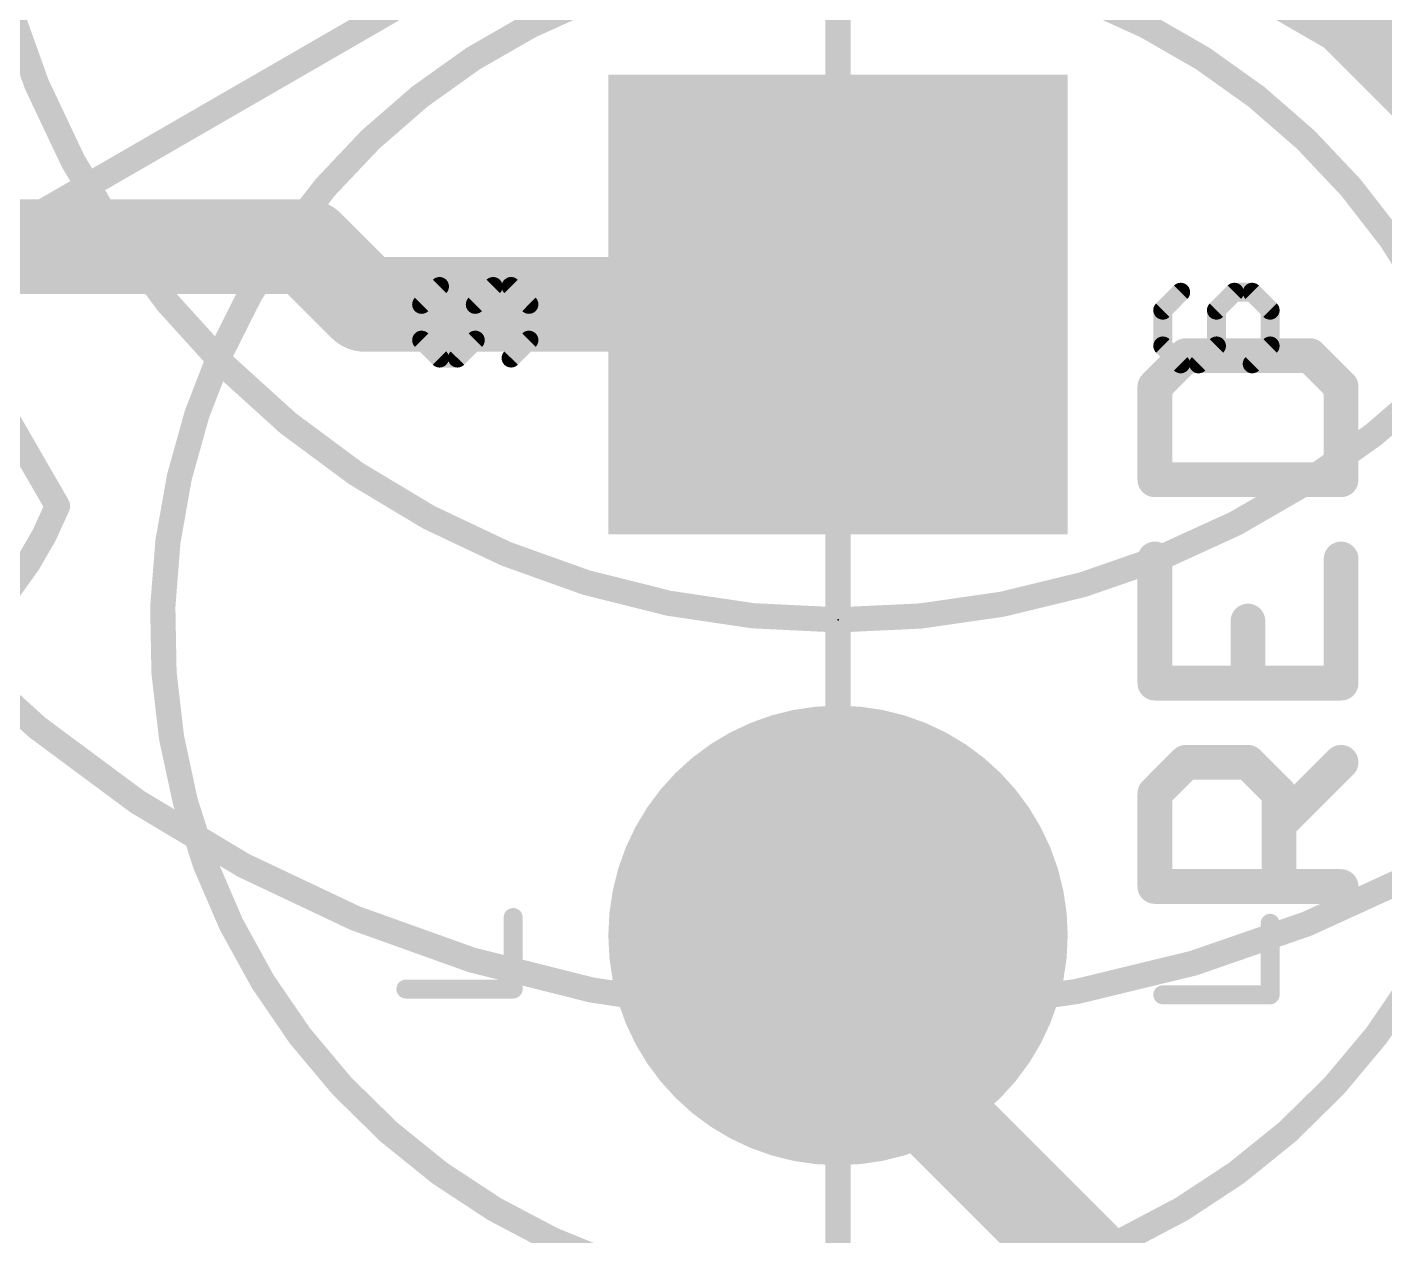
# Model space of a CAD drawing. Extents: x -31.8 to 25.5, y -33 to 25.5.
# Drawn here: x -6.53 to 4.4, y -11.94 to -2.21 of the extents above; entities that cross this region are included whole.
import ezdxf

# ---------------------------------------------------------------- set-up
doc = ezdxf.new("R2010")
doc.units = 0
for name, color, linetype in [('1', 12, 'CONTINUOUS'), ('17', 110, 'CONTINUOUS'), ('21', 41, 'CONTINUOUS'), ('23', 53, 'CONTINUOUS'), ('51', 53, 'CONTINUOUS')]:
    doc.layers.add(name, color=color, linetype=linetype)

# ---------------------------------------------------------------- blocks, each defined once
blk = doc.blocks.new('ROUNDP')
at = {"const_width": 0.5}
blk.add_lwpolyline([(0, -0.25, 1), (0, 0.25, 1), (0, -0.25)], format="xyb", dxfattribs=at)
blk = doc.blocks.new('SQUAREP')
blk.add_solid([(-0.5, -0.5), (0.5, -0.5), (-0.5, 0.5), (0.5, 0.5)])

msp = doc.modelspace()

# ---------------------------------------------------------------- linework, layer by layer
at = {"layer": '1', "const_width": 0.762}
for points in [[(3.7693, -1.6941), (8.255, -6.1799)], [(-9.398, -3.9801), (-4.2749, -3.9801)], [(-4.2749, -3.9801), (-3.81, -4.445)], [(-3.81, -4.445), (0, -4.445)], [(0, -10.16), (0, -9.525)], [(3.81, -13.97), (0, -10.16)]]:
    msp.add_lwpolyline(points, dxfattribs=at)
at = {"layer": '1', "const_width": 0.381}
for points in [[(-4.1401, -3.8454, 1), (-4.4096, -4.1149)], [(-4.2749, -4.1706, 1), (-4.2749, -3.7896)], [(-3.81, -4.2545, 1), (-3.81, -4.6355)], [(-3.9447, -4.5797, 1), (-3.6753, -4.3103)], [(0, -4.6355, 1), (0, -4.2545)], [(0.1905, -9.525, 1), (-0.1905, -9.525)], [(0.1347, -10.0253, 1), (-0.1347, -10.2947)], [(-0.1905, -10.16, 1), (0.1905, -10.16)]]:
    msp.add_lwpolyline(points, format="xyb", dxfattribs=at)
at = {"layer": '21'}
for points, const_width in [([(0, -16.002, 1), (0, 16.002, 1), (0, -16.002)], 0.2032), ([(-2, -1.985, 5.25), (2, -1.985)], 0.2032), ([(-3.1825, -4.3275, 1), (-3.2364, -4.2736)], 0.0762), ([(-2.7773, -4.2625, 1), (-2.7773, -4.3387)], 0.0762), ([(-2.7504, -4.3275, 1), (-2.8043, -4.2736)], 0.0762), ([(-2.6063, -4.2736, 1), (-2.6602, -4.3275)], 0.0762), ([(-2.6333, -4.3387, 1), (-2.6333, -4.2625)], 0.0762), ([(-3.3154, -4.4446, 1), (-3.3916, -4.4446)], 0.0762), ([(-2.8833, -4.4446, 1), (-2.9595, -4.4446)], 0.0762), ([(-2.4511, -4.4446, 1), (-2.5273, -4.4446)], 0.0762), ([(-3.3805, -4.4177, 1), (-3.3266, -4.4716)], 0.0762), ([(-2.9483, -4.4177, 1), (-2.8944, -4.4716)], 0.0762), ([(-2.5161, -4.4716, 1), (-2.4623, -4.4177)], 0.0762), ([(-3.3266, -4.7058, 1), (-3.3805, -4.7597)], 0.0762), ([(-3.3916, -4.7327, 1), (-3.3154, -4.7327)], 0.0762), ([(-2.9595, -4.7327, 1), (-2.8833, -4.7327)], 0.0762), ([(-2.8944, -4.7597, 1), (-2.9483, -4.7058)], 0.0762), ([(-2.5273, -4.7327, 1), (-2.4511, -4.7327)], 0.0762), ([(-2.4623, -4.7597, 1), (-2.5161, -4.7058)], 0.0762), ([(-3.2095, -4.8387, 1), (-3.2095, -4.9149)], 0.0762), ([(-3.0654, -4.9149, 1), (-3.0654, -4.8387)], 0.0762), ([(2.8014, -4.7872, 1), (2.8014, -4.9269)], 0.1397), ([(2.8508, -4.9065, 1), (2.752, -4.8077)], 0.1397), ([(3.8507, -4.8077, 1), (3.7519, -4.9065)], 0.1397), ([(3.8013, -4.9269, 1), (3.8013, -4.7872)], 0.1397), ([(-3.2364, -4.9037, 1), (-3.1825, -4.8499)], 0.0762), ([(-3.0924, -4.8499, 1), (-3.0385, -4.9037)], 0.0762), ([(-2.6602, -4.8499, 1), (-2.6063, -4.9037)], 0.0762), ([(2.6213, -5.107, 1), (2.4816, -5.107)], 0.1397), ([(2.502, -5.0577, 1), (2.6008, -5.1564)], 0.1397), ([(4.1212, -5.107, 1), (3.9815, -5.107)], 0.1397), ([(4.0019, -5.1564, 1), (4.1007, -5.0577)], 0.1397), ([(2.5514, -5.7871, 1), (2.5514, -5.9268)], 0.1397), ([(2.4816, -5.857, 1), (2.6213, -5.857)], 0.1397), ([(3.9815, -5.857, 1), (4.1212, -5.857)], 0.1397), ([(4.0513, -5.9268, 1), (4.0513, -5.7871)], 0.1397), ([(-10.5769, -7.0352, 0.5267), (-6.2859, -6.0685)], 0.2032), ([(-6.3299, -6.0938, 1), (-6.2419, -6.043)], 0.1016), ([(2.6213, -6.4942, 1), (2.4816, -6.4942)], 0.1397), ([(4.1212, -6.4942, 1), (3.9815, -6.4942)], 0.1397), ([(3.3712, -6.9942, 1), (3.2315, -6.9942)], 0.1397), ([(2.5514, -7.4243, 1), (2.5514, -7.564)], 0.1397), ([(2.4816, -7.4941, 1), (2.6213, -7.4941)], 0.1397), ([(3.2315, -7.4941, 1), (3.3712, -7.4941)], 0.1397), ([(3.9815, -7.4941, 1), (4.1212, -7.4941)], 0.1397), ([(4.0513, -7.564, 1), (4.0513, -7.4243)], 0.1397), ([(2.8014, -8.0615, 1), (2.8014, -8.2012)], 0.1397), ([(2.8508, -8.1808, 1), (2.752, -8.082)], 0.1397), ([(3.3508, -8.082, 1), (3.252, -8.1808)], 0.1397), ([(3.3014, -8.2012, 1), (3.3014, -8.0615)], 0.1397), ([(4.1007, -8.1808, 1), (4.0019, -8.082)], 0.1397), ([(2.6213, -8.3814, 1), (2.4816, -8.3814)], 0.1397), ([(2.502, -8.332, 1), (2.6008, -8.4308)], 0.1397), ([(3.6212, -8.3814, 1), (3.4815, -8.3814)], 0.1397), ([(3.5019, -8.4308, 1), (3.6007, -8.332)], 0.1397), ([(3.5019, -8.5819, 1), (3.6007, -8.6807)], 0.1397), ([(2.5514, -9.0615, 1), (2.5514, -9.2012)], 0.1397), ([(2.4816, -9.1313, 1), (2.6213, -9.1313)], 0.1397), ([(3.4815, -9.1313, 1), (3.6212, -9.1313)], 0.1397), ([(4.0513, -9.2012, 1), (4.0513, -9.0615)], 0.1397), ([(-2.5781, -9.3806, 1), (-2.6543, -9.3806)], 0.0762), ([(-3.4805, -9.9187, 1), (-3.4805, -9.9949)], 0.0762), ([(-2.6543, -9.9568, 1), (-2.5781, -9.9568)], 0.0762), ([(-2.6162, -9.9949, 1), (-2.6162, -9.9187)], 0.0762)]:
    msp.add_lwpolyline(points, format="xyb", dxfattribs=dict(at, const_width=const_width))
for points, const_width in [([(-6.2859, -6.0684), (-8.3804, -2.4406)], 0.2032), ([(-3.2095, -4.3006), (-3.3535, -4.4446)], 0.1524), ([(-2.9214, -4.4446), (-2.7773, -4.3006)], 0.1524), ([(-2.7773, -4.3006), (-2.6333, -4.3006)], 0.1524), ([(-2.6333, -4.3006), (-2.4892, -4.4446)], 0.1524), ([(-3.3535, -4.4446), (-3.3535, -4.7327)], 0.1524), ([(-2.9214, -4.7327), (-2.9214, -4.4446)], 0.1524), ([(-2.4892, -4.4446), (-2.4892, -4.7327)], 0.1524), ([(-3.3535, -4.7327), (-3.2095, -4.8768)], 0.1524), ([(-3.0654, -4.8768), (-2.9214, -4.7327)], 0.1524), ([(-2.4892, -4.7327), (-2.6333, -4.8768)], 0.1524), ([(-3.2095, -4.8768), (-3.0654, -4.8768)], 0.1524), ([(2.8014, -4.8571), (2.5514, -5.107)], 0.2794), ([(3.8013, -4.8571), (2.8014, -4.8571)], 0.2794), ([(4.0513, -5.107), (3.8013, -4.8571)], 0.2794), ([(2.5514, -5.107), (2.5514, -5.857)], 0.2794), ([(4.0513, -5.857), (4.0513, -5.107)], 0.2794), ([(2.5514, -5.857), (4.0513, -5.857)], 0.2794), ([(2.5514, -6.4942), (2.5514, -7.4941)], 0.2794), ([(4.0513, -7.4941), (4.0513, -6.4942)], 0.2794), ([(3.3014, -7.4941), (3.3014, -6.9942)], 0.2794), ([(2.5514, -7.4941), (4.0513, -7.4941)], 0.2794), ([(2.5514, -8.3814), (2.8014, -8.1314)], 0.2794), ([(2.8014, -8.1314), (3.3014, -8.1314)], 0.2794), ([(3.3014, -8.1314), (3.5513, -8.3814)], 0.2794), ([(3.5513, -8.6313), (4.0513, -8.1314)], 0.2794), ([(2.5514, -9.1313), (2.5514, -8.3814)], 0.2794), ([(3.5513, -8.3814), (3.5513, -9.1313)], 0.2794), ([(4.0513, -9.1313), (2.5514, -9.1313)], 0.2794), ([(-2.6162, -9.9568), (-2.6162, -9.3806)], 0.1524), ([(-3.4805, -9.9568), (-2.6162, -9.9568)], 0.1524)]:
    msp.add_lwpolyline(points, dxfattribs=dict(at, const_width=const_width))
at = {"layer": '23'}
msp.add_point((0, -6.985), dxfattribs=at)
at = {"layer": '51'}
for points, const_width in [([(0, -20.32, 1), (0, 20.32, 1), (0, -20.32)], 0.2032), ([(0, -13.97, 1), (0, 13.97, 1), (0, -13.97)], 0.2032), ([(0, -10.16, 1), (0, 10.16, 1), (0, -10.16)], 0.2032), ([(0, -6.985, 1), (0, 6.985, 1), (0, -6.985)], 0.2032), ([(2.7865, -4.374, 1), (2.7326, -4.3202)], 0.0762), ([(3.1917, -4.309, 1), (3.1917, -4.3852)], 0.0762), ([(3.2186, -4.374, 1), (3.1647, -4.3202)], 0.0762), ([(3.3627, -4.3202, 1), (3.3088, -4.374)], 0.0762), ([(3.3357, -4.3852, 1), (3.3357, -4.309)], 0.0762), ([(2.5885, -4.4642, 1), (2.6424, -4.5181)], 0.0762), ([(2.6536, -4.4912, 1), (2.5774, -4.4912)], 0.0762), ([(3.0857, -4.4912, 1), (3.0095, -4.4912)], 0.0762), ([(3.0207, -4.4642, 1), (3.0746, -4.5181)], 0.0762), ([(3.5179, -4.4912, 1), (3.4417, -4.4912)], 0.0762), ([(3.4529, -4.5181, 1), (3.5067, -4.4642)], 0.0762), ([(2.6424, -4.7523, 1), (2.5885, -4.8062)], 0.0762), ([(2.5774, -4.7793, 1), (2.6536, -4.7793)], 0.0762), ([(3.0095, -4.7793, 1), (3.0857, -4.7793)], 0.0762), ([(3.0746, -4.8062, 1), (3.0207, -4.7523)], 0.0762), ([(3.4417, -4.7793, 1), (3.5179, -4.7793)], 0.0762), ([(3.5067, -4.8062, 1), (3.4529, -4.7523)], 0.0762), ([(2.7595, -4.8852, 1), (2.7595, -4.9614)], 0.0762), ([(2.7326, -4.9503, 1), (2.7865, -4.8964)], 0.0762), ([(2.8766, -4.8964, 1), (2.9305, -4.9503)], 0.0762), ([(2.9036, -4.9614, 1), (2.9036, -4.8852)], 0.0762), ([(3.3088, -4.8964, 1), (3.3627, -4.9503)], 0.0762), ([(3.5179, -9.4271, 1), (3.4417, -9.4271)], 0.0762), ([(2.6155, -9.9652, 1), (2.6155, -10.0414)], 0.0762), ([(3.4798, -10.0414, 1), (3.4798, -9.9652)], 0.0762), ([(3.4417, -10.0033, 1), (3.5179, -10.0033)], 0.0762)]:
    msp.add_lwpolyline(points, format="xyb", dxfattribs=dict(at, const_width=const_width))
for points, const_width in [([(0, 0), (-21.9964, -12.7)], 0.2032), ([(0, 0), (0, -25.4)], 0.2032), ([(0, 0), (21.9964, -12.7)], 0.2032), ([(2.7595, -4.3471), (2.6155, -4.4912)], 0.1524), ([(3.0476, -4.4912), (3.1917, -4.3471)], 0.1524), ([(3.1917, -4.3471), (3.3357, -4.3471)], 0.1524), ([(3.3357, -4.3471), (3.4798, -4.4912)], 0.1524), ([(2.6155, -4.4912), (2.6155, -4.7793)], 0.1524), ([(3.0476, -4.7793), (3.0476, -4.4912)], 0.1524), ([(3.4798, -4.4912), (3.4798, -4.7793)], 0.1524), ([(2.6155, -4.7793), (2.7595, -4.9233)], 0.1524), ([(2.9036, -4.9233), (3.0476, -4.7793)], 0.1524), ([(3.4798, -4.7793), (3.3357, -4.9233)], 0.1524), ([(2.7595, -4.9233), (2.9036, -4.9233)], 0.1524), ([(3.4798, -10.0033), (3.4798, -9.4271)], 0.1524), ([(2.6155, -10.0033), (3.4798, -10.0033)], 0.1524)]:
    msp.add_lwpolyline(points, dxfattribs=dict(at, const_width=const_width))

# ---------------------------------------------------------------- block references
at = {"layer": '17', "xscale": 3.7, "yscale": 3.7, "rotation": 270}
for name, p in [('SQUAREP', (0, -4.445)), ('SQUAREP', (0, -4.445)), ('ROUNDP', (0, -9.525)), ('ROUNDP', (0, -9.525))]:
    msp.add_blockref(name, p, dxfattribs=at)

doc.saveas('drawing.dxf')
